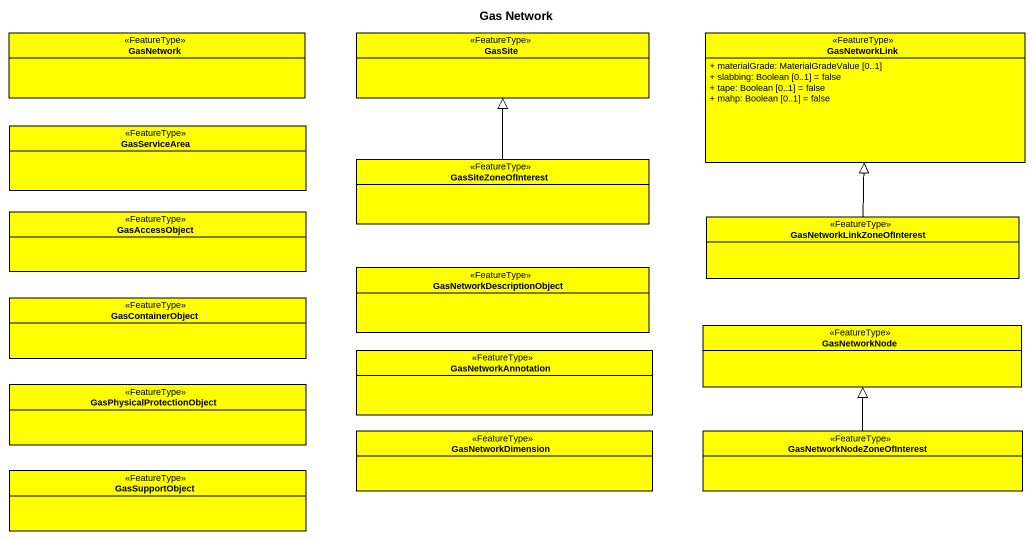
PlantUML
@startuml
title Gas Network
hide circle
hide empty members
skinparam classAttributeIconSize 0
class GasNetwork <<FeatureType>> #FEFE00
class GasSite <<FeatureType>> #FEFE00
class GasNetworkLink <<FeatureType>> #FFFF00 {
  + materialGrade: MaterialGradeValue [0..1]
  + slabbing: Boolean [0..1] = false
  + tape: Boolean [0..1] = false
  + mahp: Boolean [0..1] = false
}
class GasServiceArea <<FeatureType>> #FEFE00
class GasSiteZoneOfInterest <<FeatureType>> #FFFF00
class GasAccessObject <<FeatureType>> #FFFF00
class GasNetworkLinkZoneOfInterest <<FeatureType>> #FFFF00
class GasNetworkDescriptionObject <<FeatureType>> #FFFF00
class GasContainerObject <<FeatureType>> #FFFF00
class GasNetworkNode <<FeatureType>> #FFFF00
class GasNetworkAnnotation <<FeatureType>> #FFFF00
class GasPhysicalProtectionObject <<FeatureType>> #FFFF00
class GasNetworkDimension <<FeatureType>> #FFFF00
class GasNetworkNodeZoneOfInterest <<FeatureType>> #FFFF00
class GasSupportObject <<FeatureType>> #FFFF00
GasSiteZoneOfInterest -up-|> GasSite
GasNetworkLinkZoneOfInterest -up-|> GasNetworkLink
GasNetworkNodeZoneOfInterest -up-|> GasNetworkNode
@enduml
